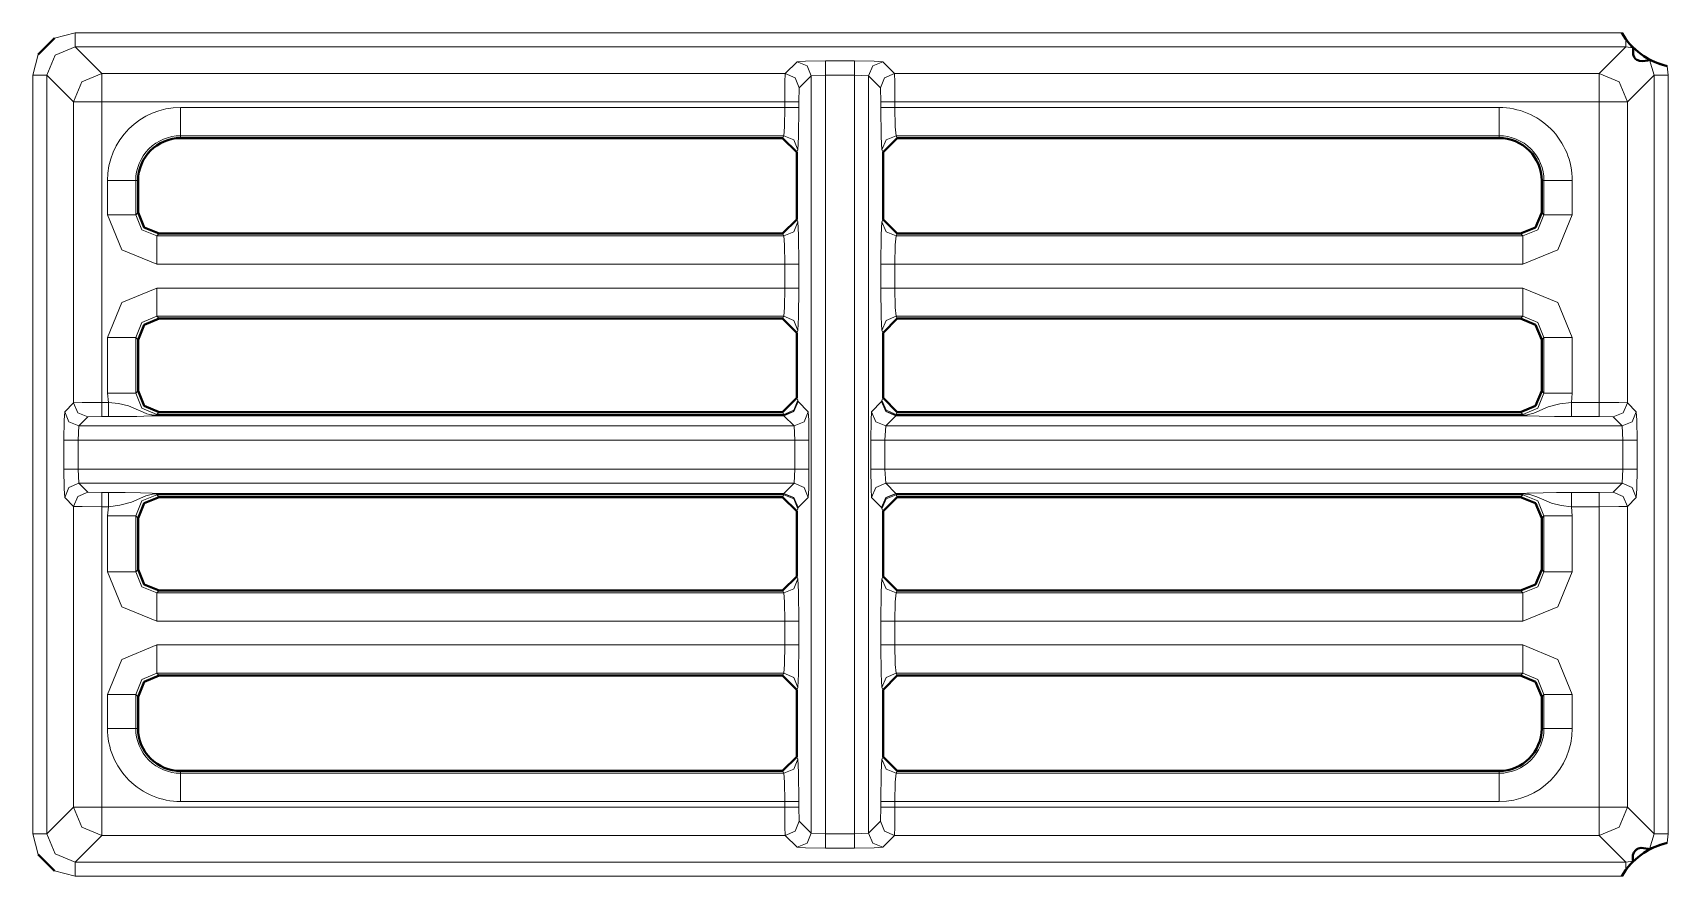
# Model space of a CAD drawing. Header units: millimetres. Extents: x 0 to 2941, y -405 to 1422.
# Drawn here: x 990.8 to 1048.6, y 915.7 to 945.5 of the extents above; entities that cross this region are included whole.
import ezdxf

# ---------------------------------------------------------------- set-up
doc = ezdxf.new("R2010")
doc.units = ezdxf.units.MM
doc.layers.add('FINE', color=9, linetype='Continuous')
doc.layers.add('OUTLINE', color=7, linetype='Continuous')

msp = doc.modelspace()

# ---------------------------------------------------------------- linework, layer by layer
at = {"layer": 'FINE', "lineweight": 9}
for p, q in [((991.602, 945.289), (992.329, 945.477)), ((992.329, 945.477), (1046.909, 945.477)), ((992.329, 944.977), (993.273, 944.034)), ((1047.054, 944.977), (992.329, 944.977)), ((1046.11, 944.034), (1047.054, 944.977)), ((1047.309, 944.944), (1047.054, 944.977)), ((990.83, 943.978), (991.018, 944.705)), ((1018.804, 944.479), (1019.83, 944.479)), ((1020.829, 944.454), (1021.249, 944.034)), ((1048.054, 943.978), (1047.896, 944.517)), ((990.83, 917.203), (990.83, 943.978)), ((991.33, 943.978), (991.33, 917.203)), ((1018.304, 943.954), (1017.884, 943.534)), ((1018.804, 943.979), (1018.304, 943.954)), ((1018.304, 917.227), (1018.304, 943.954)), ((1018.804, 943.979), (1018.804, 917.202)), ((1019.83, 943.979), (1018.804, 943.979)), ((1019.83, 917.202), (1019.83, 943.979)), ((1020.329, 943.954), (1019.83, 943.979)), ((1020.749, 943.534), (1020.329, 943.954)), ((1020.329, 943.954), (1020.329, 917.227)), ((1021.249, 944.034), (1046.11, 944.034)), ((1048.054, 943.978), (1047.11, 943.034)), ((1048.518, 944.301), (1048.554, 943.978)), ((1048.554, 943.978), (1048.554, 917.203)), ((1017.884, 943.534), (1017.871, 943.034)), ((1020.762, 943.034), (1020.749, 943.534)), ((1017.371, 943.034), (993.273, 943.034)), ((1017.871, 943.034), (1017.871, 942.839)), ((1020.762, 942.839), (1020.762, 943.034)), ((1046.11, 943.034), (1021.262, 943.034)), ((1021.262, 943.034), (1021.262, 942.839)), ((1021.262, 942.839), (1042.584, 942.839)), ((1047.11, 943.034), (1047.11, 932.415)), ((1017.334, 941.84), (996.049, 941.84)), ((996.049, 941.84), (996.049, 941.759)), ((1017.293, 941.759), (1017.334, 941.84)), ((1042.584, 941.759), (1042.584, 941.84)), ((1017.834, 941.341), (1017.793, 941.258)), ((1020.84, 941.258), (1020.799, 941.341)), ((993.469, 939.055), (993.469, 940.258)), ((994.549, 940.258), (994.467, 940.258)), ((994.467, 940.258), (994.467, 939.055)), ((1045.165, 940.258), (1045.165, 939.055)), ((994.467, 939.055), (994.549, 939.136)), ((995.298, 938.388), (995.216, 938.306)), ((995.216, 938.306), (1017.334, 938.306)), ((1017.334, 938.306), (1017.293, 938.388)), ((1021.34, 938.388), (1021.299, 938.306)), ((1021.299, 938.306), (1043.417, 938.306)), ((1043.417, 938.306), (1043.336, 938.388)), ((1017.371, 937.307), (995.216, 937.307)), ((1017.371, 936.467), (1017.371, 937.307)), ((1017.871, 937.307), (1017.871, 936.467)), ((995.216, 936.467), (1017.371, 936.467)), ((1017.334, 935.469), (995.216, 935.469)), ((995.216, 935.469), (995.298, 935.387)), ((1017.293, 935.387), (1017.334, 935.469)), ((1021.299, 935.469), (1021.34, 935.387)), ((1043.417, 935.469), (1021.299, 935.469)), ((1043.336, 935.387), (1043.417, 935.469)), ((1017.834, 934.969), (1017.793, 934.887)), ((1044.166, 934.72), (1044.085, 934.638)), ((1044.166, 932.755), (1044.166, 934.72)), ((1045.165, 934.72), (1045.165, 932.755)), ((994.467, 932.755), (994.549, 932.836)), ((1044.085, 932.836), (1044.166, 932.755)), ((1017.842, 932.457), (1018.199, 932.1)), ((1045.165, 932.755), (1045.134, 932.428)), ((1047.11, 932.415), (1047.425, 932.1)), ((992.773, 931.915), (992.458, 931.6)), ((993.273, 931.928), (992.773, 931.915)), ((993.499, 931.928), (993.273, 931.928)), ((995.298, 932.087), (995.216, 932.006)), ((995.216, 932.006), (1017.334, 932.006)), ((1017.342, 931.957), (995.216, 931.957)), ((1017.334, 932.006), (1017.293, 932.087)), ((1017.342, 931.974), (1017.334, 932.006)), ((1017.699, 931.6), (1017.342, 931.957)), ((1021.291, 931.957), (1020.934, 931.6)), ((1021.299, 932.006), (1021.291, 931.974)), ((1021.291, 931.974), (1043.417, 931.974)), ((1043.417, 931.957), (1021.291, 931.957)), ((1046.11, 931.928), (1045.134, 931.928)), ((1046.61, 931.915), (1046.11, 931.928)), ((1046.926, 931.6), (1046.61, 931.915)), ((991.933, 930.074), (991.933, 931.1)), ((992.458, 931.6), (992.432, 931.1)), ((1017.725, 931.1), (992.432, 931.1)), ((992.432, 931.1), (992.432, 930.074)), ((992.458, 931.6), (1017.699, 931.6)), ((1017.725, 931.1), (1017.699, 931.6)), ((1017.725, 930.074), (1017.725, 931.1)), ((1018.225, 931.1), (1018.225, 930.074)), ((1020.934, 931.6), (1020.908, 931.1)), ((1020.934, 931.6), (1046.926, 931.6)), ((1046.951, 931.1), (1046.926, 931.6)), ((1046.951, 930.074), (1046.951, 931.1)), ((1047.451, 931.1), (1047.451, 930.074)), ((992.432, 930.074), (1017.725, 930.074)), ((992.432, 930.074), (992.458, 929.575)), ((1017.699, 929.575), (1017.725, 930.074)), ((1020.908, 930.074), (1046.951, 930.074)), ((1046.926, 929.575), (1046.951, 930.074)), ((992.458, 929.575), (992.773, 929.259)), ((1017.699, 929.575), (992.458, 929.575)), ((1017.342, 929.218), (1017.699, 929.575)), ((1046.926, 929.575), (1020.934, 929.575)), ((1046.61, 929.259), (1046.926, 929.575)), ((992.273, 928.76), (991.958, 929.075)), ((992.773, 929.259), (993.273, 929.247)), ((993.273, 929.247), (993.499, 929.247)), ((995.216, 929.218), (1017.342, 929.218)), ((1018.199, 929.075), (1017.842, 928.718)), ((1043.417, 929.201), (1021.291, 929.201)), ((1021.291, 929.201), (1021.299, 929.169)), ((1043.336, 929.087), (1043.417, 929.169)), ((1045.134, 929.247), (1046.11, 929.247)), ((1046.11, 929.247), (1046.61, 929.259)), ((1047.425, 929.075), (1047.11, 928.76)), ((992.273, 918.147), (992.273, 928.76)), ((993.499, 928.747), (993.273, 928.747)), ((993.273, 928.747), (993.273, 918.147)), ((993.469, 928.42), (993.499, 928.747)), ((993.469, 926.455), (993.469, 928.42)), ((994.549, 928.339), (994.467, 928.42)), ((994.467, 928.42), (994.467, 926.455)), ((1017.834, 928.669), (1017.793, 928.587)), ((1017.842, 928.718), (1017.834, 928.669)), ((1044.166, 928.42), (1044.085, 928.339)), ((1044.166, 926.455), (1044.166, 928.42)), ((1045.134, 928.747), (1045.165, 928.42)), ((1045.165, 928.42), (1045.165, 926.455)), ((1047.11, 928.76), (1047.11, 918.147)), ((994.467, 926.455), (994.549, 926.536)), ((1044.085, 926.536), (1044.166, 926.455)), ((1017.793, 926.287), (1017.834, 926.205)), ((1020.799, 926.205), (1020.84, 926.287)), ((995.298, 925.787), (995.216, 925.706)), ((995.216, 925.706), (1017.334, 925.706)), ((1017.334, 925.706), (1017.293, 925.787)), ((1021.34, 925.787), (1021.299, 925.706)), ((1021.299, 925.706), (1043.417, 925.706)), ((1043.417, 925.706), (1043.336, 925.787)), ((1017.371, 924.707), (995.216, 924.707)), ((1017.371, 923.867), (1017.371, 924.707)), ((1017.871, 924.707), (1017.871, 923.867)), ((1020.762, 923.867), (1020.762, 924.707)), ((1021.262, 924.707), (1021.262, 923.867)), ((1043.417, 924.707), (1021.262, 924.707)), ((995.216, 923.867), (1017.371, 923.867)), ((1021.262, 923.867), (1043.417, 923.867)), ((995.216, 922.869), (995.298, 922.787)), ((1017.334, 922.869), (995.216, 922.869)), ((1017.293, 922.787), (1017.334, 922.869)), ((1043.336, 922.787), (1043.417, 922.869)), ((993.469, 920.922), (993.469, 922.12)), ((1020.84, 922.288), (1020.799, 922.369)), ((1044.166, 922.12), (1044.085, 922.038)), ((1044.166, 920.922), (1044.166, 922.12)), ((1045.165, 922.12), (1045.165, 920.922)), ((994.467, 920.922), (994.549, 920.922)), ((1044.085, 920.922), (1044.166, 920.922)), ((1017.793, 919.922), (1017.834, 919.84)), ((1020.799, 919.84), (1020.84, 919.922)), ((996.049, 919.422), (996.049, 919.341)), ((996.049, 919.341), (1017.334, 919.341)), ((1017.334, 919.341), (1017.293, 919.422)), ((1021.34, 919.422), (1021.299, 919.341)), ((991.33, 917.203), (992.273, 918.147)), ((993.273, 918.147), (1017.371, 918.147)), ((1017.371, 918.342), (996.049, 918.342)), ((1017.371, 918.147), (1017.371, 918.342)), ((1017.871, 918.342), (1017.871, 918.147)), ((1017.871, 918.147), (1017.884, 917.647)), ((1042.584, 918.342), (1021.262, 918.342)), ((1021.262, 918.342), (1021.262, 918.147)), ((1021.262, 918.147), (1046.11, 918.147)), ((1017.884, 917.647), (1018.304, 917.227)), ((991.018, 916.476), (990.83, 917.203)), ((1017.384, 917.147), (993.273, 917.147)), ((1017.804, 916.727), (1017.384, 917.147)), ((1019.83, 916.702), (1018.804, 916.702)), ((1019.83, 917.202), (1020.329, 917.227)), ((1021.249, 917.147), (1020.829, 916.727)), ((1046.11, 917.147), (1021.249, 917.147)), ((1047.054, 916.204), (1046.11, 917.147)), ((1047.896, 916.664), (1048.054, 917.203)), ((1048.554, 917.203), (1048.518, 916.88)), ((1047.054, 916.204), (1047.309, 916.237))]:
    msp.add_line(p, q, dxfattribs=at)
for points in [[(992.329, 944.977), (991.622, 944.685), (991.33, 943.978)], [(992.329, 945.477), (992.329, 945.128), (992.329, 944.977)], [(1047.054, 945.255), (1047.054, 945.056), (1047.054, 944.977)], [(993.273, 944.034), (1017.384, 944.034), (1017.804, 944.454)], [(1017.804, 944.454), (1018.106, 944.472), (1018.804, 944.479)], [(1018.304, 943.954), (1018.157, 944.307), (1017.804, 944.454)], [(1018.804, 943.979), (1018.804, 944.328), (1018.804, 944.479)], [(1019.83, 943.979), (1019.83, 944.328), (1019.83, 944.479)], [(1019.83, 944.479), (1020.527, 944.472), (1020.829, 944.454)], [(1020.329, 943.954), (1020.476, 944.307), (1020.829, 944.454)], [(991.33, 943.978), (991.179, 943.978), (990.83, 943.978)], [(991.958, 932.1), (992.273, 932.415), (992.273, 943.034), (991.33, 943.978)], [(992.273, 943.034), (992.566, 943.741), (993.273, 944.034)], [(993.273, 944.034), (993.273, 943.732), (993.273, 943.034)], [(1017.371, 943.034), (1017.375, 943.732), (1017.384, 944.034)], [(1017.884, 943.534), (1017.737, 943.887), (1017.384, 944.034)], [(1020.749, 943.534), (1020.896, 943.887), (1021.249, 944.034)], [(1021.249, 944.034), (1021.258, 943.732), (1021.262, 943.034)], [(1046.11, 944.034), (1046.817, 943.741), (1047.11, 943.034)], [(1046.11, 944.034), (1046.11, 943.732), (1046.11, 943.034)], [(1047.11, 918.147), (1048.054, 917.203), (1048.054, 943.978)], [(1048.554, 943.978), (1048.205, 943.978), (1048.054, 943.978)], [(993.273, 943.034), (992.575, 943.034), (992.273, 943.034)], [(993.273, 943.034), (993.273, 932.428), (993.499, 932.428), (993.469, 932.755), (993.469, 934.72)], [(996.049, 942.839), (1017.371, 942.839), (1017.371, 943.034)], [(996.049, 941.84), (996.049, 942.15), (996.049, 942.839)], [(1017.334, 941.84), (1017.36, 942.15), (1017.371, 942.839)], [(1017.871, 943.034), (1017.72, 943.034), (1017.371, 943.034)], [(1017.371, 942.839), (1017.72, 942.839), (1017.871, 942.839)], [(1017.871, 942.839), (1017.86, 941.806), (1017.834, 941.341)], [(1020.762, 943.034), (1020.913, 943.034), (1021.262, 943.034)], [(1020.762, 942.839), (1020.913, 942.839), (1021.262, 942.839)], [(1020.799, 941.341), (1020.773, 941.806), (1020.762, 942.839)], [(1021.262, 942.839), (1021.273, 942.15), (1021.299, 941.84)], [(1042.584, 941.84), (1042.584, 942.15), (1042.584, 942.839)], [(1045.134, 932.428), (1046.11, 932.428), (1046.11, 943.034)], [(1047.11, 943.034), (1046.808, 943.034), (1046.11, 943.034)], [(1017.334, 941.84), (1017.687, 941.693), (1017.834, 941.341)], [(1020.799, 941.341), (1020.946, 941.693), (1021.299, 941.84)], [(1042.584, 941.84), (1021.299, 941.84), (1021.34, 941.759)], [(994.467, 940.258), (994.157, 940.258), (993.469, 940.258)], [(1044.085, 939.136), (1044.166, 939.055), (1044.166, 940.258), (1044.085, 940.258)], [(1045.165, 940.258), (1044.476, 940.258), (1044.166, 940.258)], [(994.467, 939.055), (994.157, 939.055), (993.469, 939.055)], [(995.216, 937.307), (993.98, 937.819), (993.469, 939.055)], [(994.467, 939.055), (994.685, 938.524), (995.216, 938.306)], [(1017.834, 938.805), (1017.687, 938.452), (1017.334, 938.306)], [(1017.793, 938.887), (1017.834, 938.805), (1017.86, 938.34), (1017.871, 937.307)], [(1020.84, 934.887), (1020.799, 934.969), (1020.773, 935.435), (1020.762, 936.467), (1020.762, 937.307), (1020.773, 938.34), (1020.799, 938.805), (1020.84, 938.887)], [(1021.299, 938.306), (1020.946, 938.452), (1020.799, 938.805)], [(1043.417, 938.306), (1043.948, 938.524), (1044.166, 939.055)], [(1045.165, 939.055), (1044.653, 937.819), (1043.417, 937.307)], [(1045.165, 939.055), (1044.476, 939.055), (1044.166, 939.055)], [(995.216, 937.307), (995.216, 937.996), (995.216, 938.306)], [(1017.371, 937.307), (1017.36, 937.996), (1017.334, 938.306)], [(1021.299, 938.306), (1021.273, 937.996), (1021.262, 937.307)], [(1043.417, 937.307), (1043.417, 937.996), (1043.417, 938.306)], [(1017.871, 937.307), (1017.72, 937.307), (1017.371, 937.307)], [(1020.762, 937.307), (1020.913, 937.307), (1021.262, 937.307)], [(1043.417, 937.307), (1021.262, 937.307), (1021.262, 936.467), (1043.417, 936.467)], [(993.469, 934.72), (993.98, 935.956), (995.216, 936.467)], [(995.216, 936.467), (995.216, 935.779), (995.216, 935.469)], [(1017.334, 935.469), (1017.36, 935.779), (1017.371, 936.467)], [(1017.871, 936.467), (1017.72, 936.467), (1017.371, 936.467)], [(1017.871, 936.467), (1017.86, 935.435), (1017.834, 934.969)], [(1020.762, 936.467), (1020.913, 936.467), (1021.262, 936.467)], [(1021.262, 936.467), (1021.273, 935.779), (1021.299, 935.469)], [(1043.417, 936.467), (1043.417, 935.779), (1043.417, 935.469)], [(1043.417, 936.467), (1044.653, 935.956), (1045.165, 934.72)], [(995.216, 935.469), (994.685, 935.251), (994.467, 934.72)], [(1017.334, 935.469), (1017.687, 935.322), (1017.834, 934.969)], [(1020.799, 934.969), (1020.946, 935.322), (1021.299, 935.469)], [(1044.166, 934.72), (1043.948, 935.251), (1043.417, 935.469)], [(993.469, 934.72), (994.157, 934.72), (994.467, 934.72)], [(994.549, 934.638), (994.467, 934.72), (994.467, 932.755)], [(1044.166, 934.72), (1044.476, 934.72), (1045.165, 934.72)], [(992.273, 932.415), (992.575, 932.424), (993.273, 932.428)], [(992.273, 932.415), (992.42, 932.062), (992.773, 931.915)], [(993.273, 932.428), (993.273, 932.079), (993.273, 931.928)], [(993.469, 932.755), (994.157, 932.755), (994.467, 932.755)], [(993.499, 932.428), (993.499, 932.079), (993.499, 931.928)], [(993.499, 932.428), (993.863, 932.385), (994.206, 932.307), (994.724, 932.082), (994.861, 932.031), (994.968, 932.002), (995.113, 931.979), (995.183, 931.974), (995.216, 931.974), (1017.342, 931.974)], [(994.467, 932.755), (994.685, 932.224), (995.216, 932.006)], [(1017.834, 932.505), (1017.687, 932.153), (1017.334, 932.006)], [(1017.842, 932.457), (1017.694, 932.117), (1017.342, 931.974)], [(1017.842, 932.457), (1017.695, 932.104), (1017.342, 931.957)], [(1017.793, 932.587), (1017.834, 932.505), (1017.842, 932.457)], [(1020.84, 928.587), (1020.799, 928.669), (1020.791, 928.718), (1020.434, 929.075), (1020.416, 929.377), (1020.409, 930.074), (1020.409, 931.1), (1020.416, 931.798), (1020.434, 932.1), (1020.791, 932.457), (1020.799, 932.505), (1020.84, 932.587)], [(1021.291, 931.974), (1020.939, 932.117), (1020.791, 932.457)], [(1021.291, 931.957), (1020.938, 932.104), (1020.791, 932.457)], [(1021.299, 932.006), (1020.946, 932.153), (1020.799, 932.505)], [(1043.417, 932.006), (1043.948, 932.224), (1044.166, 932.755)], [(1043.417, 931.974), (1043.487, 931.976), (1043.574, 931.985), (1043.814, 932.045), (1044.314, 932.267), (1044.727, 932.378), (1045.134, 932.428)], [(1044.166, 932.755), (1044.476, 932.755), (1045.165, 932.755)], [(1045.134, 932.428), (1045.134, 932.079), (1045.134, 931.928)], [(1046.11, 932.428), (1046.11, 932.079), (1046.11, 931.928)], [(1046.11, 932.428), (1046.808, 932.424), (1047.11, 932.415)], [(1047.11, 932.415), (1046.964, 932.062), (1046.61, 931.915)], [(991.933, 931.1), (991.94, 931.798), (991.958, 932.1)], [(991.958, 932.1), (992.105, 931.747), (992.458, 931.6)], [(995.216, 931.957), (995.203, 931.957), (995.176, 931.957), (995.117, 931.956), (995.068, 931.954), (994.994, 931.952), (994.5, 931.937), (994.029, 931.931), (993.499, 931.928)], [(995.216, 932.006), (995.216, 931.995), (995.216, 931.974)], [(995.216, 931.974), (995.216, 931.962), (995.216, 931.957)], [(1017.342, 931.957), (1017.342, 931.962), (1017.342, 931.974)], [(1018.199, 932.1), (1018.052, 931.747), (1017.699, 931.6)], [(1018.199, 932.1), (1018.217, 931.798), (1018.225, 931.1)], [(1020.934, 931.6), (1020.581, 931.747), (1020.434, 932.1)], [(1021.291, 931.974), (1021.291, 931.962), (1021.291, 931.957)], [(1021.34, 932.087), (1021.299, 932.006), (1043.417, 932.006), (1043.336, 932.087)], [(1043.417, 932.006), (1043.417, 931.995), (1043.417, 931.974)], [(1043.417, 931.974), (1043.417, 931.962), (1043.417, 931.957)], [(1045.134, 931.928), (1044.542, 931.931), (1043.994, 931.941), (1043.586, 931.953), (1043.478, 931.957), (1043.444, 931.957), (1043.417, 931.957)], [(1047.425, 932.1), (1047.279, 931.747), (1046.926, 931.6)], [(1047.425, 932.1), (1047.444, 931.798), (1047.451, 931.1)], [(991.933, 931.1), (992.083, 931.1), (992.432, 931.1)], [(1018.225, 931.1), (1018.074, 931.1), (1017.725, 931.1)], [(1020.908, 931.1), (1020.559, 931.1), (1020.409, 931.1)], [(1046.951, 931.1), (1020.908, 931.1), (1020.908, 930.074), (1020.934, 929.575)], [(1047.451, 931.1), (1047.3, 931.1), (1046.951, 931.1)], [(991.933, 930.074), (992.083, 930.074), (992.432, 930.074)], [(991.958, 929.075), (991.94, 929.377), (991.933, 930.074)], [(1018.225, 930.074), (1018.074, 930.074), (1017.725, 930.074)], [(1018.225, 930.074), (1018.217, 929.377), (1018.199, 929.075)], [(1020.908, 930.074), (1020.559, 930.074), (1020.409, 930.074)], [(1047.451, 930.074), (1047.3, 930.074), (1046.951, 930.074)], [(1047.451, 930.074), (1047.444, 929.377), (1047.425, 929.075)], [(991.958, 929.075), (992.105, 929.428), (992.458, 929.575)], [(1018.199, 929.075), (1018.052, 929.428), (1017.699, 929.575)], [(1020.934, 929.575), (1020.581, 929.428), (1020.434, 929.075)], [(1020.934, 929.575), (1021.291, 929.218), (1043.417, 929.218)], [(1047.425, 929.075), (1047.279, 929.428), (1046.926, 929.575)], [(992.273, 928.76), (992.42, 929.113), (992.773, 929.259)], [(993.273, 928.747), (993.273, 929.096), (993.273, 929.247)], [(993.499, 928.747), (993.499, 929.096), (993.499, 929.247)], [(993.499, 929.247), (994.091, 929.244), (994.639, 929.234), (995.047, 929.221), (995.155, 929.218), (995.189, 929.218), (995.216, 929.218)], [(995.216, 929.201), (995.146, 929.199), (995.059, 929.189), (994.819, 929.13), (994.32, 928.908), (993.906, 928.797), (993.499, 928.747)], [(995.216, 929.169), (994.685, 928.951), (994.467, 928.42)], [(995.216, 929.201), (995.216, 929.213), (995.216, 929.218)], [(1017.334, 929.169), (1017.342, 929.201), (995.216, 929.201)], [(995.216, 929.201), (995.216, 929.179), (995.216, 929.169)], [(1017.293, 929.087), (1017.334, 929.169), (995.216, 929.169), (995.298, 929.087)], [(1017.834, 928.669), (1017.687, 929.022), (1017.334, 929.169)], [(1017.842, 928.718), (1017.695, 929.071), (1017.342, 929.218)], [(1017.342, 929.201), (1017.342, 929.213), (1017.342, 929.218)], [(1017.842, 928.718), (1017.694, 929.058), (1017.342, 929.201)], [(1021.291, 929.218), (1020.938, 929.071), (1020.791, 928.718)], [(1021.291, 929.201), (1020.939, 929.058), (1020.791, 928.718)], [(1021.299, 929.169), (1020.946, 929.022), (1020.799, 928.669)], [(1021.291, 929.218), (1021.291, 929.213), (1021.291, 929.201)], [(1043.417, 929.169), (1021.299, 929.169), (1021.34, 929.087)], [(1043.417, 929.218), (1043.43, 929.218), (1043.457, 929.218), (1043.516, 929.219), (1043.565, 929.221), (1043.64, 929.223), (1044.133, 929.237), (1044.604, 929.244), (1045.134, 929.247)], [(1043.417, 929.201), (1043.417, 929.213), (1043.417, 929.218)], [(1043.417, 929.201), (1043.417, 929.179), (1043.417, 929.169)], [(1045.134, 928.747), (1044.77, 928.79), (1044.427, 928.868), (1043.909, 929.092), (1043.772, 929.144), (1043.666, 929.173), (1043.52, 929.196), (1043.45, 929.2), (1043.417, 929.201)], [(1044.166, 928.42), (1043.948, 928.951), (1043.417, 929.169)], [(1045.134, 928.747), (1045.134, 929.096), (1045.134, 929.247)], [(1046.11, 928.747), (1046.11, 929.096), (1046.11, 929.247)], [(1047.11, 928.76), (1046.964, 929.113), (1046.61, 929.259)], [(993.273, 928.747), (992.575, 928.75), (992.273, 928.76)], [(993.469, 928.42), (994.157, 928.42), (994.467, 928.42)], [(1044.166, 928.42), (1044.476, 928.42), (1045.165, 928.42)], [(1046.11, 918.147), (1046.11, 928.747), (1045.134, 928.747)], [(1047.11, 928.76), (1046.808, 928.75), (1046.11, 928.747)], [(993.469, 926.455), (994.157, 926.455), (994.467, 926.455)], [(995.216, 924.707), (993.98, 925.219), (993.469, 926.455)], [(994.467, 926.455), (994.685, 925.924), (995.216, 925.706)], [(1017.834, 926.205), (1017.687, 925.853), (1017.334, 925.706)], [(1017.834, 926.205), (1017.86, 925.74), (1017.871, 924.707)], [(1020.762, 924.707), (1020.773, 925.74), (1020.799, 926.205)], [(1021.299, 925.706), (1020.946, 925.853), (1020.799, 926.205)], [(1043.417, 925.706), (1043.948, 925.924), (1044.166, 926.455)], [(1045.165, 926.455), (1044.653, 925.219), (1043.417, 924.707)], [(1044.166, 926.455), (1044.476, 926.455), (1045.165, 926.455)], [(995.216, 925.706), (995.216, 925.396), (995.216, 924.707)], [(1017.371, 924.707), (1017.36, 925.396), (1017.334, 925.706)], [(1021.299, 925.706), (1021.273, 925.396), (1021.262, 924.707)], [(1043.417, 925.706), (1043.417, 925.396), (1043.417, 924.707)], [(1017.871, 924.707), (1017.72, 924.707), (1017.371, 924.707)], [(1021.262, 924.707), (1020.913, 924.707), (1020.762, 924.707)], [(993.469, 922.12), (993.98, 923.356), (995.216, 923.867)], [(995.216, 923.867), (995.216, 923.179), (995.216, 922.869)], [(1017.334, 922.869), (1017.36, 923.179), (1017.371, 923.867)], [(1017.371, 923.867), (1017.72, 923.867), (1017.871, 923.867)], [(1017.871, 923.867), (1017.86, 922.835), (1017.834, 922.369), (1017.793, 922.288)], [(1020.762, 923.867), (1020.913, 923.867), (1021.262, 923.867)], [(1020.799, 922.369), (1020.773, 922.835), (1020.762, 923.867)], [(1021.262, 923.867), (1021.273, 923.179), (1021.299, 922.869)], [(1043.417, 923.867), (1043.417, 923.179), (1043.417, 922.869)], [(1043.417, 923.867), (1044.653, 923.356), (1045.165, 922.12)], [(995.216, 922.869), (994.685, 922.651), (994.467, 922.12)], [(1017.334, 922.869), (1017.687, 922.722), (1017.834, 922.369)], [(1020.799, 922.369), (1020.946, 922.722), (1021.299, 922.869)], [(1043.417, 922.869), (1021.299, 922.869), (1021.34, 922.787)], [(1044.166, 922.12), (1043.948, 922.651), (1043.417, 922.869)], [(993.469, 922.12), (994.157, 922.12), (994.467, 922.12)], [(994.549, 922.038), (994.467, 922.12), (994.467, 920.922)], [(1044.166, 922.12), (1044.476, 922.12), (1045.165, 922.12)], [(993.469, 920.922), (994.157, 920.922), (994.467, 920.922)], [(1044.166, 920.922), (1044.476, 920.922), (1045.165, 920.922)], [(1017.834, 919.84), (1017.687, 919.488), (1017.334, 919.341)], [(1017.834, 919.84), (1017.86, 919.375), (1017.871, 918.342)], [(1020.329, 917.227), (1020.749, 917.647), (1020.762, 918.147), (1020.762, 918.342), (1020.773, 919.375), (1020.799, 919.84)], [(1021.299, 919.341), (1020.946, 919.488), (1020.799, 919.84)], [(996.049, 919.341), (996.049, 919.031), (996.049, 918.342)], [(1017.371, 918.342), (1017.36, 919.031), (1017.334, 919.341)], [(1021.299, 919.341), (1021.273, 919.031), (1021.262, 918.342)], [(1021.299, 919.341), (1042.584, 919.341), (1042.584, 919.422)], [(1042.584, 919.341), (1042.584, 919.031), (1042.584, 918.342)], [(993.273, 917.147), (992.566, 917.44), (992.273, 918.147)], [(993.273, 918.147), (992.575, 918.147), (992.273, 918.147)], [(993.273, 918.147), (993.273, 917.449), (993.273, 917.147)], [(1017.871, 918.342), (1017.72, 918.342), (1017.371, 918.342)], [(1017.871, 918.147), (1017.72, 918.147), (1017.371, 918.147)], [(1017.384, 917.147), (1017.375, 917.449), (1017.371, 918.147)], [(1021.262, 918.342), (1020.913, 918.342), (1020.762, 918.342)], [(1020.762, 918.147), (1020.913, 918.147), (1021.262, 918.147)], [(1021.262, 918.147), (1021.258, 917.449), (1021.249, 917.147)], [(1047.11, 918.147), (1046.817, 917.44), (1046.11, 917.147)], [(1047.11, 918.147), (1046.808, 918.147), (1046.11, 918.147)], [(1046.11, 918.147), (1046.11, 917.449), (1046.11, 917.147)], [(1017.884, 917.647), (1017.737, 917.294), (1017.384, 917.147)], [(1020.749, 917.647), (1020.896, 917.294), (1021.249, 917.147)], [(991.33, 917.203), (991.179, 917.203), (990.83, 917.203)], [(991.33, 917.203), (991.622, 916.496), (992.329, 916.204)], [(993.273, 917.147), (992.329, 916.204), (1047.054, 916.204)], [(1018.304, 917.227), (1018.157, 916.874), (1017.804, 916.727)], [(1018.804, 916.702), (1018.106, 916.709), (1017.804, 916.727)], [(1018.304, 917.227), (1018.804, 917.202), (1019.83, 917.202)], [(1018.804, 917.202), (1018.804, 916.852), (1018.804, 916.702)], [(1019.83, 917.202), (1019.83, 916.852), (1019.83, 916.702)], [(1020.829, 916.727), (1020.527, 916.709), (1019.83, 916.702)], [(1020.329, 917.227), (1020.476, 916.874), (1020.829, 916.727)], [(1048.554, 917.203), (1048.205, 917.203), (1048.054, 917.203)], [(992.329, 916.204), (992.329, 916.052), (992.329, 915.704)], [(1047.054, 916.204), (1047.054, 916.125), (1047.054, 915.926)], [(1046.909, 915.704), (992.329, 915.704), (991.602, 915.892)]]:
    msp.add_lwpolyline(points, dxfattribs=at)
for points in [[(996.049, 942.838, 0.414204), (993.469, 940.258)], [(1045.165, 940.258, 0.414223), (1042.584, 942.838)], [(996.049, 941.84, 0.414214), (994.467, 940.258)], [(1044.166, 940.258, 0.414214), (1042.584, 941.84)], [(993.469, 920.922, 0.414223), (996.049, 918.342)], [(994.467, 920.922, 0.414245), (996.049, 919.341)], [(1042.584, 919.341, 0.414182), (1044.166, 920.922)], [(1042.584, 918.342, 0.414204), (1045.165, 920.922)]]:
    msp.add_lwpolyline(points, format="xyb", dxfattribs=at)
at = {"layer": 'OUTLINE', "lineweight": 40}
for p, q in [((991.602, 945.289), (991.018, 944.705)), ((1046.909, 945.477), (1047.054, 945.255)), ((1017.293, 941.759), (996.049, 941.759)), ((1017.793, 941.258), (1017.293, 941.759)), ((1021.34, 941.759), (1020.84, 941.258)), ((1042.584, 941.759), (1021.34, 941.759)), ((1017.793, 938.887), (1017.793, 941.258)), ((1020.84, 938.887), (1020.84, 941.258)), ((1044.085, 940.258), (1044.085, 939.136)), ((1017.293, 938.388), (1017.793, 938.887)), ((1020.84, 938.887), (1021.34, 938.388)), ((1017.293, 938.388), (995.298, 938.388)), ((1043.336, 938.388), (1021.34, 938.388)), ((1017.293, 935.387), (995.298, 935.387)), ((1017.793, 934.887), (1017.293, 935.387)), ((1021.34, 935.387), (1020.84, 934.887)), ((1043.336, 935.387), (1021.34, 935.387)), ((994.549, 934.638), (994.549, 932.836)), ((1017.793, 932.587), (1017.793, 934.887)), ((1020.84, 932.587), (1020.84, 934.887)), ((1044.085, 934.638), (1044.085, 932.836)), ((1017.293, 932.087), (1017.793, 932.587)), ((1020.84, 932.587), (1021.34, 932.087)), ((1017.293, 932.087), (995.298, 932.087)), ((1043.336, 932.087), (1021.34, 932.087)), ((1017.293, 929.087), (995.298, 929.087)), ((1017.793, 928.587), (1017.293, 929.087)), ((1021.34, 929.087), (1020.84, 928.587)), ((1043.336, 929.087), (1021.34, 929.087)), ((994.549, 928.339), (994.549, 926.536)), ((1017.793, 926.287), (1017.793, 928.587)), ((1020.84, 926.287), (1020.84, 928.587)), ((1044.085, 928.339), (1044.085, 926.536)), ((1017.293, 925.787), (1017.793, 926.287)), ((1020.84, 926.287), (1021.34, 925.787)), ((1017.293, 925.787), (995.298, 925.787)), ((1043.336, 925.787), (1021.34, 925.787)), ((1017.293, 922.787), (995.298, 922.787)), ((1017.793, 922.288), (1017.293, 922.787)), ((1021.34, 922.787), (1020.84, 922.288)), ((1043.336, 922.787), (1021.34, 922.787)), ((994.549, 922.038), (994.549, 920.922)), ((1017.793, 919.922), (1017.793, 922.288)), ((1020.84, 919.922), (1020.84, 922.288)), ((1044.085, 922.038), (1044.085, 920.922)), ((1017.293, 919.422), (1017.793, 919.922)), ((1020.84, 919.922), (1021.34, 919.422)), ((1017.293, 919.422), (996.049, 919.422)), ((1042.584, 919.422), (1021.34, 919.422)), ((991.018, 916.476), (991.602, 915.892)), ((1047.054, 915.926), (1046.909, 915.704))]:
    msp.add_line(p, q, dxfattribs=at)
for points in [[(1046.909, 945.477, 0.207881), (1048.518, 944.301)], [(996.049, 941.758, 0.414197), (994.549, 940.258)], [(1044.085, 940.258, 0.41423), (1042.584, 941.758)], [(994.549, 920.922, 0.41423), (996.049, 919.422)], [(1042.584, 919.422, 0.414197), (1044.085, 920.922)], [(1048.518, 916.88, 0.207904), (1046.909, 915.704)]]:
    msp.add_lwpolyline(points, format="xyb", dxfattribs=at)
for points in [[(1047.054, 945.255), (1047.188, 945.084), (1047.267, 944.993), (1047.301, 944.956), (1047.309, 944.944)], [(1047.896, 944.517), (1047.822, 944.498), (1047.652, 944.476), (1047.541, 944.486), (1047.446, 944.521), (1047.431, 944.53), (1047.424, 944.535), (1047.421, 944.537), (1047.419, 944.539), (1047.417, 944.541), (1047.414, 944.542), (1047.412, 944.544), (1047.408, 944.547), (1047.399, 944.555), (1047.381, 944.572), (1047.351, 944.612), (1047.312, 944.709), (1047.309, 944.944)], [(1047.896, 944.517), (1047.915, 944.51), (1047.98, 944.481), (1048.146, 944.413), (1048.365, 944.34), (1048.518, 944.301)], [(994.549, 940.258), (994.549, 939.136), (994.768, 938.607), (995.298, 938.388)], [(1043.336, 938.388), (1043.865, 938.607), (1044.085, 939.136)], [(995.298, 935.387), (994.768, 935.168), (994.549, 934.638)], [(1044.085, 934.638), (1043.865, 935.168), (1043.336, 935.387)], [(994.549, 932.836), (994.768, 932.307), (995.298, 932.087)], [(1043.336, 932.087), (1043.865, 932.307), (1044.085, 932.836)], [(995.298, 929.087), (994.768, 928.868), (994.549, 928.339)], [(1044.085, 928.339), (1043.865, 928.868), (1043.336, 929.087)], [(994.549, 926.536), (994.768, 926.007), (995.298, 925.787)], [(1043.336, 925.787), (1043.865, 926.007), (1044.085, 926.536)], [(995.298, 922.787), (994.768, 922.568), (994.549, 922.038)], [(1044.085, 922.038), (1043.865, 922.568), (1043.336, 922.787)], [(1047.309, 916.237), (1047.302, 916.302), (1047.307, 916.448), (1047.336, 916.541), (1047.391, 916.618), (1047.404, 916.631), (1047.411, 916.636), (1047.414, 916.638), (1047.416, 916.64), (1047.419, 916.642), (1047.421, 916.644), (1047.425, 916.646), (1047.432, 916.651), (1047.452, 916.663), (1047.495, 916.682), (1047.593, 916.703), (1047.848, 916.677), (1047.896, 916.664)], [(1048.518, 916.88), (1048.277, 916.814), (1048.093, 916.748), (1047.962, 916.692), (1047.912, 916.67), (1047.896, 916.664)], [(1047.309, 916.237), (1047.297, 916.221), (1047.251, 916.17), (1047.137, 916.035), (1047.054, 915.926)]]:
    msp.add_lwpolyline(points, dxfattribs=at)

doc.saveas('drawing.dxf')
